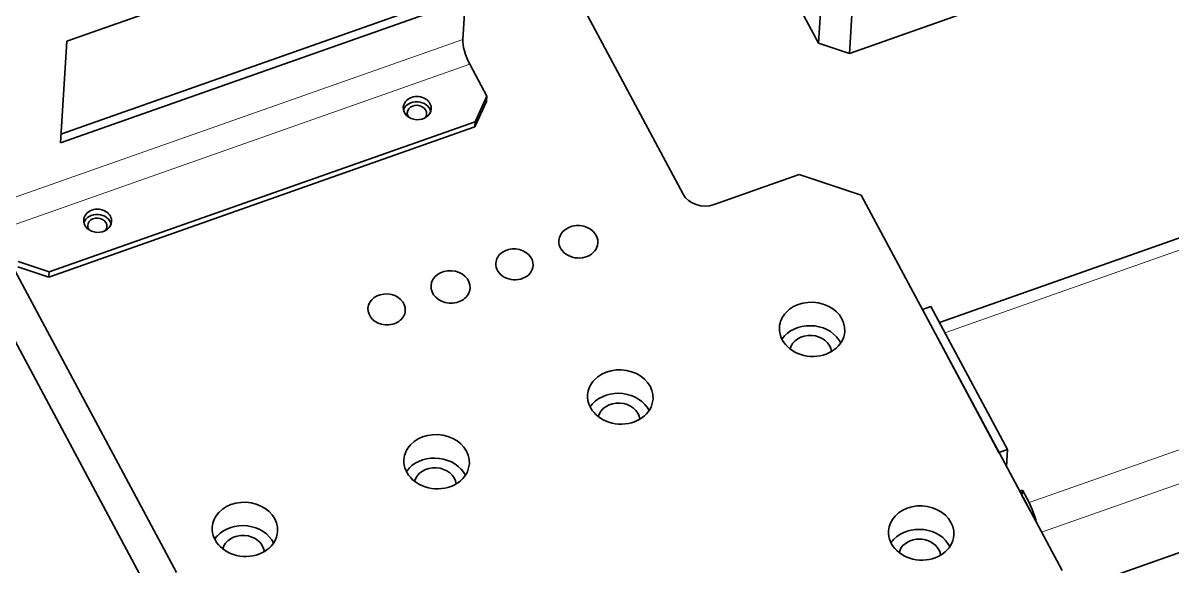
# Model space of a CAD drawing. Header units: millimetres. Extents: x 50851 to 121906, y -34238 to -12059.
# Drawn here: x 119435.8 to 119455.49, y -27249.39 to -27240.09 of the extents above; entities that cross this region are included whole.
import ezdxf

# ---------------------------------------------------------------- set-up
doc = ezdxf.new("R2010")
doc.units = ezdxf.units.MM
doc.layers.add('标注线', color=3, linetype='Continuous', lineweight=25)

# ---------------------------------------------------------------- blocks, each defined once
blk = doc.blocks.new('WWDA8SD8')
at = {"color": 7, "lineweight": 35}
for p, q in [((121720.56, -28080.32), (121638.51, -28109.25)), ((121784.59, -28082.2), (121799.3, -28109.65)), ((121856.04, -28094.18), (121805.9, -28111.87)), ((121770.35, -28142.01), (121745.67, -28095.92)), ((121718.34, -28100.57), (121637.24, -28129.18)), ((121719.16, -28102.1), (121637.12, -28131.04)), ((121637.12, -28131.04), (121638.51, -28109.25)), ((121725.78, -28127.59), (121634.62, -28159.75)), ((121634.69, -28158.63), (121725.85, -28126.48)), ((121661.98, -28222.96), (121616.93, -28138.86)), ((121808.4, -28142.22), (121839.12, -28199.57)), ((121896.9, -28144.17), (121825.17, -28169.47)), ((121655.21, -28225.35), (121616.07, -28152.26)), ((121837.89, -28197.27), (121821.51, -28166.69)), ((121839.71, -28196.63), (121823.33, -28166.05)), ((121839.12, -28199.57), (121851.4, -28222.51)), ((121851.07, -28227.65), (121918.89, -28203.73))]:
    blk.add_line(p, q, dxfattribs=at)
at = {"color": 7, "lineweight": 35, "ltscale": 0.265873}
blk.add_line((121799.3, -28109.65), (121799.97, -28099.04), dxfattribs=at)
at = {"color": 7, "lineweight": 35, "ltscale": 0.265874}
blk.add_line((121805.9, -28111.87), (121806.58, -28101.25), dxfattribs=at)
at = {"color": 7, "lineweight": 35, "ltscale": 0.139935}
blk.add_line((121723.18, -28108.87), (121723.54, -28103.29), dxfattribs=at)
at = {"color": 7, "lineweight": 13}
for p, q in [((121723.18, -28108.87), (121622.91, -28144.24)), ((121624.4, -28149.53), (121724.68, -28114.16)), ((121826.32, -28171.64), (121898.74, -28146.1)), ((121844.33, -28208.01), (121917.99, -28182.03)), ((121847.03, -28214.34), (121919.85, -28188.65))]:
    blk.add_line(p, q, dxfattribs=at)
at = {"color": 7, "lineweight": 35, "ltscale": 0.174181}
for p, q in [((121805.9, -28111.87), (121799.3, -28109.65)), ((121628.02, -28157.53), (121634.62, -28159.75))]:
    blk.add_line(p, q, dxfattribs=at)
at = {"color": 7, "lineweight": 35, "ltscale": 0.195151}
blk.add_line((121728.36, -28121.05), (121724.68, -28114.16), dxfattribs=at)
at = {"color": 7, "lineweight": 35, "ltscale": 0.149572}
blk.add_line((121725.85, -28126.48), (121728.36, -28121.05), dxfattribs=at)
at = {"color": 7, "lineweight": 35, "ltscale": 0.027987}
for p, q in [((121728.29, -28122.16), (121728.36, -28121.05)), ((121725.78, -28127.59), (121725.85, -28126.48)), ((121842.9, -28205.34), (121842.82, -28206.45))]:
    blk.add_line(p, q, dxfattribs=at)
at = {"color": 7, "lineweight": 35, "ltscale": 0.149569}
blk.add_line((121725.78, -28127.59), (121728.29, -28122.16), dxfattribs=at)
at = {"color": 7, "lineweight": 35, "ltscale": 0.483327}
blk.add_line((121795.19, -28137.79), (121776.96, -28144.23), dxfattribs=at)
at = {"color": 7, "lineweight": 35, "ltscale": 0.348356}
blk.add_line((121808.4, -28142.22), (121795.19, -28137.79), dxfattribs=at)
at = {"color": 7, "lineweight": 35, "ltscale": 0.174176}
blk.add_line((121628.09, -28156.42), (121634.69, -28158.63), dxfattribs=at)
at = {"color": 7, "lineweight": 35, "ltscale": 0.027985}
blk.add_line((121634.62, -28159.75), (121634.69, -28158.63), dxfattribs=at)
at = {"color": 7, "lineweight": 35, "ltscale": 0.048327}
blk.add_line((121821.51, -28166.69), (121823.33, -28166.05), dxfattribs=at)
at = {"color": 7, "lineweight": 35, "ltscale": 0.048333}
blk.add_line((121837.89, -28197.27), (121839.71, -28196.63), dxfattribs=at)
at = {"color": 7, "lineweight": 35, "ltscale": 0.090557}
blk.add_line((121839.71, -28196.63), (121839.48, -28200.25), dxfattribs=at)
at = {"color": 7, "lineweight": 35, "ltscale": 0.015391}
blk.add_line((121842.31, -28205.54), (121842.9, -28205.34), dxfattribs=at)
at = {"color": 7, "lineweight": 35, "ltscale": 0.000459429}
for p, q in [((121842.82, -28206.45), (121842.81, -28206.46)), ((121845.17, -28210.87), (121845.18, -28210.86))]:
    blk.add_line(p, q, dxfattribs=at)
at = {"color": 7, "lineweight": 35, "ltscale": 0.140944}
blk.add_line((121842.82, -28206.45), (121845.49, -28211.42), dxfattribs=at)
at = {"color": 7, "lineweight": 35, "ltscale": 0.075893}
blk.add_line((121842.9, -28205.34), (121844.33, -28208.01), dxfattribs=at)
at = {"color": 7, "lineweight": 35, "ltscale": 0.000453676}
for p, q in [((121843.14, -28207.09), (121843.16, -28207.08)), ((121844.89, -28210.35), (121844.91, -28210.35))]:
    blk.add_line(p, q, dxfattribs=at)
at = {"color": 7, "lineweight": 35, "ltscale": 0.00046519}
blk.add_line((121843.55, -28207.85), (121843.57, -28207.84), dxfattribs=at)
at = {"color": 7, "lineweight": 35, "ltscale": 0.000859302}
blk.add_line((121845.48, -28211.46), (121845.49, -28211.42), dxfattribs=at)
at = {"color": 7, "lineweight": 35}
for centre, major_axis, ratio, start_param, end_param in [((121724.82, -28111.93), (-1.33, 3.77), 0.256102, 0.540866, 2.111662), ((121713.46, -28123.58), (2.99, -0.19), 0.828673, 0.97523, 3.141631), ((121713.46, -28123.58), (2.99, -0.19), 0.828673, 3.141631, 6.283223), ((121713.39, -28124.69), (2.99, -0.19), 0.828673, 0.227099, 2.914493), ((121713.39, -28124.69), (2.06, -0.13), 0.828673, 0.000104, 3.141697), ((121713.46, -28123.58), (2.99, -0.19), 0.828673, 0.000038, 0.97523), ((121713.39, -28124.69), (2.06, -0.13), 0.828673, 3.141697, 3.687857), ((121713.39, -28124.69), (2.06, -0.13), 0.828673, 5.737346, 6.28329), ((121774.91, -28140.4), (4.99, -0.32), 0.828673, 3.616823, 5.187619), ((121645.09, -28147.69), (2.99, -0.19), 0.828673, 0.97523, 3.141631), ((121645.09, -28147.69), (2.99, -0.19), 0.828673, 0.000038, 0.97523), ((121645.09, -28147.69), (2.99, -0.19), 0.828673, 3.141631, 6.283223), ((121645.02, -28148.81), (2.99, -0.19), 0.828673, 0.227099, 2.914493), ((121645.02, -28148.81), (2.06, -0.13), 0.828673, 0.000104, 3.141697), ((121645.02, -28148.81), (2.06, -0.13), 0.828673, 3.141697, 3.687857), ((121645.02, -28148.81), (2.06, -0.13), 0.828673, 5.737346, 6.28329), ((121747.93, -28152.19), (4.18, -0.27), 0.828673, 1.545381, 3.141698), ((121747.93, -28152.19), (4.18, -0.27), 0.828673, 0.000106, 1.545381), ((121747.93, -28152.19), (4.18, -0.27), 0.828673, 3.141698, 6.283291), ((121734.26, -28157.01), (3.99, -0.26), 0.828673, 1.545381, 3.141698), ((121734.26, -28157.01), (3.99, -0.26), 0.828673, 0.000106, 1.545381), ((121720.58, -28161.84), (4.18, -0.27), 0.828673, 0.000106, 3.141698), ((121734.26, -28157.01), (3.99, -0.26), 0.828673, 3.141698, 6.283291), ((121706.91, -28166.66), (3.99, -0.26), 0.828673, 0.000106, 3.141698), ((121720.58, -28161.84), (4.18, -0.27), 0.828673, 3.141698, 4.686973), ((121720.58, -28161.84), (4.18, -0.27), 0.828673, 4.686973, 6.283291), ((121797.92, -28170.92), (6.99, -0.45), 0.828673, 0.000038, 2.546026), ((121706.91, -28166.66), (3.99, -0.26), 0.828673, 3.141698, 4.686973), ((121706.91, -28166.66), (3.99, -0.26), 0.828673, 4.686973, 6.283291), ((121797.92, -28170.92), (6.99, -0.45), 0.828673, 2.546026, 3.141631), ((121797.92, -28170.92), (6.99, -0.45), 0.828673, 3.141631, 6.283223), ((121797.6, -28175.95), (6.99, -0.45), 0.828673, 0.449175, 2.546026), ((121797.6, -28175.95), (6.99, -0.45), 0.828673, 2.546026, 2.692418), ((121797.6, -28175.95), (4.49, -0.29), 0.828673, 0.150546, 2.991047), ((121756.9, -28185.39), (6.99, -0.45), 0.828673, 0.000038, 2.546026), ((121756.9, -28185.39), (6.99, -0.45), 0.828673, 2.546026, 3.141631), ((121756.9, -28185.39), (6.99, -0.45), 0.828673, 3.141631, 6.283223), ((121756.58, -28190.42), (6.99, -0.45), 0.828673, 0.449175, 2.546026), ((121756.58, -28190.42), (6.99, -0.45), 0.828673, 2.546026, 2.692418), ((121756.58, -28190.42), (4.49, -0.29), 0.828673, 0.150546, 2.991047), ((121717.61, -28199.25), (6.99, -0.45), 0.828673, 0.000038, 2.546026), ((121717.61, -28199.25), (6.99, -0.45), 0.828673, 2.546026, 3.141631), ((121717.61, -28199.25), (6.99, -0.45), 0.828673, 3.141631, 6.283223), ((121717.29, -28204.27), (6.99, -0.45), 0.828673, 0.449175, 2.546026), ((121717.29, -28204.27), (6.99, -0.45), 0.828673, 2.546026, 2.692418), ((121717.29, -28204.27), (4.49, -0.29), 0.828673, 0.150546, 2.991047), ((121676.59, -28213.72), (6.99, -0.45), 0.828673, 0.000038, 2.546026), ((121821.26, -28214.5), (6.99, -0.45), 0.828673, 0.000038, 2.546026), ((121844.15, -28210.8), (1.66, -4.72), 0.256102, 1.169092, 2.111662), ((121676.59, -28213.72), (6.99, -0.45), 0.828673, 2.546026, 3.141631), ((121821.26, -28214.5), (6.99, -0.45), 0.828673, 2.546026, 3.141631), ((121676.59, -28213.72), (6.99, -0.45), 0.828673, 3.141631, 6.283223), ((121676.27, -28218.74), (6.99, -0.45), 0.828673, 0.449175, 2.546026), ((121676.27, -28218.74), (4.49, -0.29), 0.828673, 0.150546, 2.991047), ((121821.26, -28214.5), (6.99, -0.45), 0.828673, 3.141631, 6.283223), ((121820.94, -28219.53), (6.99, -0.45), 0.828673, 0.449175, 2.546026), ((121676.27, -28218.74), (6.99, -0.45), 0.828673, 2.546026, 2.692418), ((121820.94, -28219.53), (6.99, -0.45), 0.828673, 2.546026, 2.692418), ((121820.94, -28219.53), (4.49, -0.29), 0.828673, 2.546026, 2.991047), ((121820.94, -28219.53), (4.49, -0.29), 0.828673, 0.150546, 2.546026)]:
    blk.add_ellipse(centre, major_axis=major_axis, ratio=ratio, start_param=start_param, end_param=end_param, dxfattribs=at)

msp = doc.modelspace()

# ---------------------------------------------------------------- block references
at = {"layer": '标注线', "xscale": 0.07999999998719431, "yscale": 0.08000000000174623, "zscale": 0.08000000000000002}
msp.add_blockref('WWDA8SD8', (109705.475, -24991.664), dxfattribs=at)

doc.saveas('drawing.dxf')
